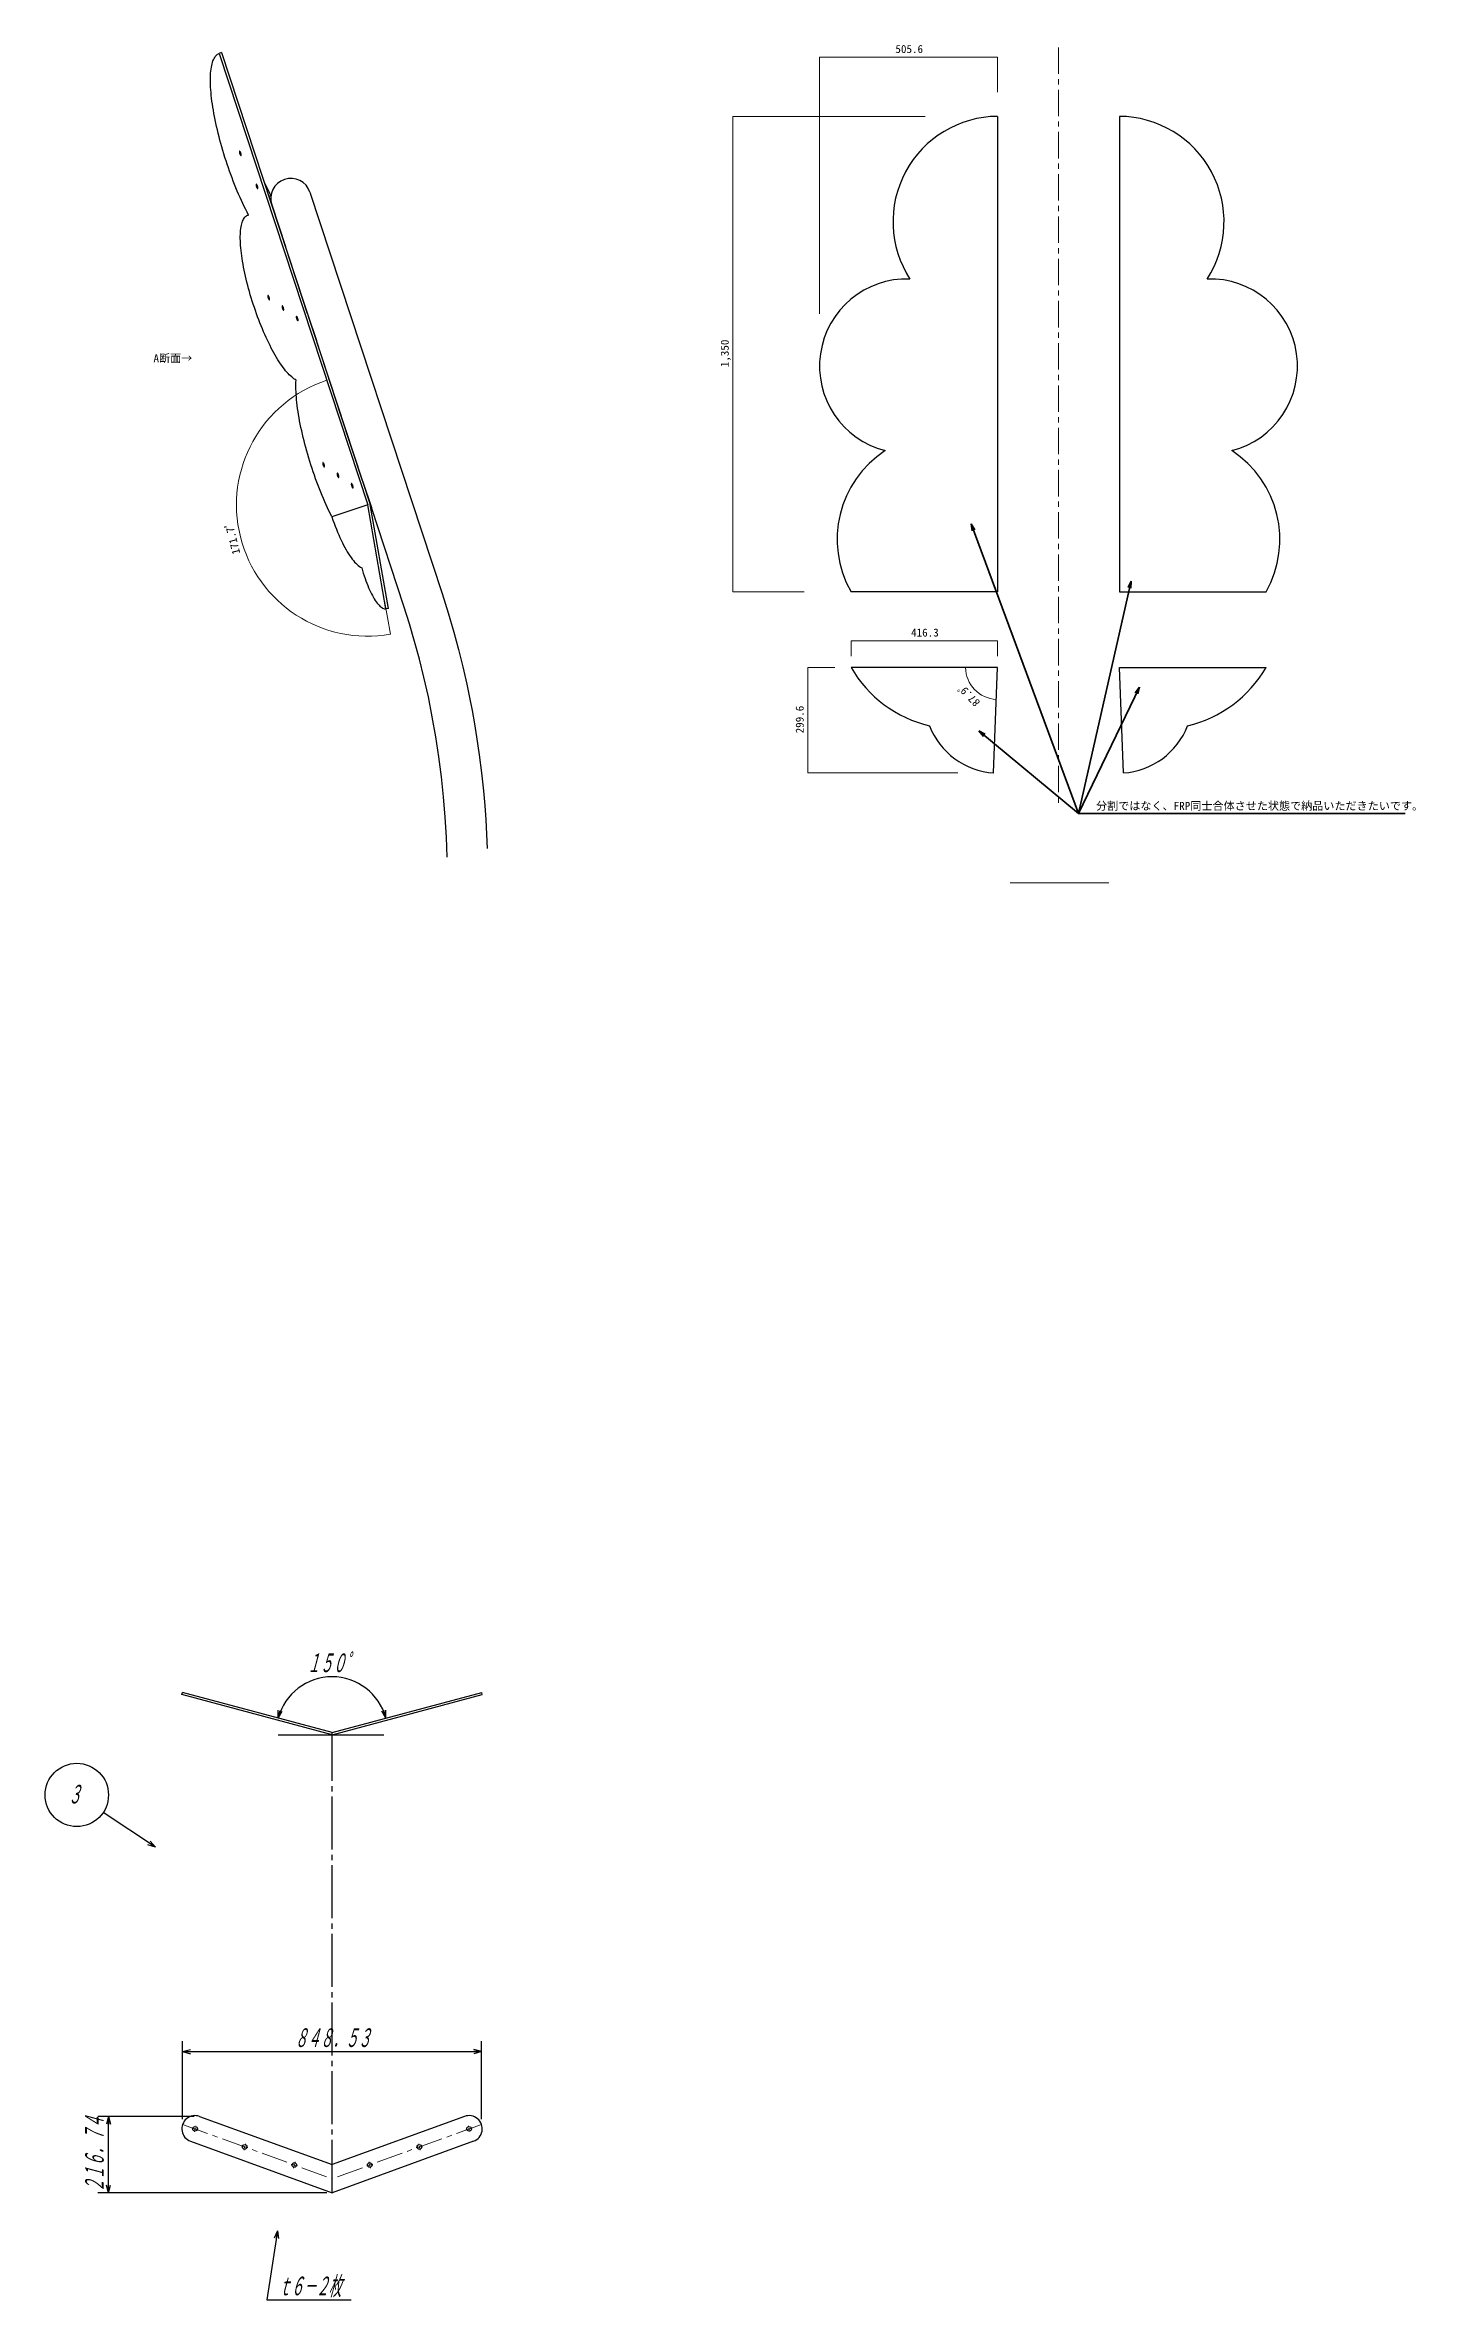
# Model space of a CAD drawing. Header units: millimetres. Extents: x -394 to 524, y 44 to 542.
# Drawn here: x 264.4 to 523.9, y 112.1 to 539 of the extents above; entities that cross this region are included whole.
import ezdxf
from ezdxf.enums import TextEntityAlignment as Align

# ---------------------------------------------------------------- set-up
doc = ezdxf.new("R2010")
doc.units = ezdxf.units.MM
doc.linetypes.add('DASHDOT', pattern=[13, 10, -1, 1, -1])
doc.linetypes.add('一点鎖1', pattern=[8, 5, -1, 1, -1])
doc.layers.add('GR1_01', color=7, linetype='Continuous')
doc.styles.add('FX_VECTOR', font='MONOTXT.SHX', dxfattribs={"bigfont": 'BigFont.shx'})
doc.styles.add('ＭＳ ゴシック', font='')
doc.styles.get('ＭＳ ゴシック').set_extended_font_data('ＭＳ ゴシック')

# ---------------------------------------------------------------- blocks, each defined once
blk = doc.blocks.new('BLKF072')
at = {"layer": 'GR1_01', "color": 151, "linetype": 'Continuous', "lineweight": 18}
for p, q in [((311.26, 137.74), (311, 137.79)), ((311.59, 137.67), (311.43, 137.7)), ((311.52, 137.34), (311.46, 137.08)), ((311.59, 137.67), (311.56, 137.51)), ((311.59, 137.67), (311.63, 137.83)), ((311.59, 137.67), (311.75, 137.63)), ((311.66, 137.99), (311.72, 138.25)), ((311.92, 137.6), (312.18, 137.54))]:
    blk.add_line(p, q, dxfattribs=at)
blk = doc.blocks.new('BLKF073')
at = {"layer": 'GR1_01', "color": 151, "linetype": 'Continuous', "lineweight": 18}
for p, q in [((301.87, 141.16), (301.61, 141.22)), ((302.19, 141.09), (302.03, 141.12)), ((302.19, 141.09), (302.16, 140.93)), ((302.19, 141.09), (302.23, 141.25)), ((302.19, 141.09), (302.36, 141.05)), ((302.26, 141.41), (302.32, 141.67)), ((302.52, 141.02), (302.78, 140.96)), ((302.12, 140.76), (302.07, 140.5))]:
    blk.add_line(p, q, dxfattribs=at)
blk = doc.blocks.new('BLKF074')
at = {"layer": 'GR1_01', "color": 151, "linetype": 'Continuous', "lineweight": 18}
for p, q in [((292.47, 144.58), (292.21, 144.64)), ((292.8, 144.51), (292.63, 144.54)), ((292.73, 144.18), (292.67, 143.92)), ((292.8, 144.51), (292.76, 144.35)), ((292.8, 144.51), (292.83, 144.67)), ((292.8, 144.51), (292.96, 144.47)), ((292.87, 144.83), (292.92, 145.1)), ((293.12, 144.44), (293.38, 144.38))]:
    blk.add_line(p, q, dxfattribs=at)
blk = doc.blocks.new('BLKF075')
at = {"layer": 'GR1_01', "color": 151, "linetype": 'Continuous', "lineweight": 18}
for p, q in [((325.55, 137.6), (325.29, 137.54)), ((325.87, 137.67), (325.71, 137.63)), ((325.8, 137.99), (325.75, 138.25)), ((325.87, 137.67), (325.84, 137.83)), ((325.87, 137.67), (326.04, 137.7)), ((325.87, 137.67), (325.91, 137.51)), ((325.94, 137.34), (326, 137.08)), ((326.2, 137.74), (326.46, 137.79))]:
    blk.add_line(p, q, dxfattribs=at)
blk = doc.blocks.new('BLKF076')
at = {"layer": 'GR1_01', "color": 151, "linetype": 'Continuous', "lineweight": 18}
for p, q in [((334.94, 141.02), (334.68, 140.96)), ((335.27, 141.09), (335.11, 141.05)), ((335.2, 141.41), (335.14, 141.67)), ((335.27, 141.09), (335.24, 141.25)), ((335.27, 141.09), (335.43, 141.12)), ((335.27, 141.09), (335.31, 140.93)), ((335.6, 141.16), (335.86, 141.22)), ((335.34, 140.76), (335.4, 140.5))]:
    blk.add_line(p, q, dxfattribs=at)
blk = doc.blocks.new('BLKF077')
at = {"layer": 'GR1_01', "color": 151, "linetype": 'Continuous', "lineweight": 18}
for p, q in [((344.34, 144.44), (344.08, 144.38)), ((344.67, 144.51), (344.5, 144.47)), ((344.6, 144.83), (344.54, 145.1)), ((344.67, 144.51), (344.63, 144.67)), ((344.67, 144.51), (344.83, 144.54)), ((344.67, 144.51), (344.7, 144.35)), ((344.74, 144.18), (344.79, 143.92)), ((344.99, 144.58), (345.25, 144.64))]:
    blk.add_line(p, q, dxfattribs=at)
blk = doc.blocks.new('FXTIP_ARROW_E')
at = {"color": 0, "linetype": 'Continuous', "lineweight": -2}
for q in [(-1, 0), (-0.97, 0.26), (-0.97, -0.26)]:
    blk.add_line((0, 0), q, dxfattribs=at)
blk = doc.blocks.new('FXTIP_ARROW_S')
at = {"color": 0, "linetype": 'Continuous', "lineweight": -2}
for q in [(-1, 0), (-0.97, 0.26), (-0.97, -0.26)]:
    blk.add_line((0, 0), q, dxfattribs=at)

msp = doc.modelspace()

# ---------------------------------------------------------------- linework, layer by layer
at = {"layer": 'GR1_01', "color": 4, "linetype": '一点鎖1', "lineweight": 13}
for p, q in [((456.26, 538.6), (456.26, 394.75)), ((290.45, 145.36), (318.73, 135.07)), ((347.02, 145.36), (318.73, 135.07))]:
    msp.add_line(p, q, dxfattribs=at)
at = {"layer": 'GR1_01', "color": 3, "linetype": 'Continuous', "lineweight": 25}
for p, q in [((295.73, 533.34), (295.75, 533.74)), ((295.75, 533.74), (295.79, 534.12)), ((295.79, 534.12), (295.83, 534.49)), ((295.83, 534.49), (295.89, 534.84)), ((295.89, 534.84), (295.95, 535.16)), ((295.95, 535.16), (296.02, 535.47)), ((296.02, 535.47), (296.1, 535.76)), ((296.1, 535.76), (296.19, 536.03)), ((296.19, 536.03), (296.29, 536.27)), ((296.29, 536.27), (296.39, 536.5)), ((296.39, 536.5), (296.51, 536.7)), ((296.51, 536.7), (296.63, 536.88)), ((296.63, 536.88), (296.77, 537.04)), ((296.77, 537.04), (296.91, 537.18)), ((296.91, 537.18), (297.05, 537.3)), ((297.05, 537.3), (297.21, 537.39)), ((297.21, 537.39), (297.38, 537.46)), ((297.83, 537.61), (297.38, 537.46)), ((297.38, 537.46), (325.5, 451.97)), ((297.83, 537.61), (325.97, 452.09)), ((295.71, 532.91), (295.73, 533.34)), ((295.71, 532.48), (295.71, 532.91)), ((295.71, 532.02), (295.71, 532.48)), ((295.73, 531.55), (295.71, 532.02)), ((295.75, 531.07), (295.73, 531.55)), ((295.78, 530.57), (295.75, 531.07)), ((295.82, 530.05), (295.78, 530.57)), ((295.87, 529.52), (295.82, 530.05)), ((295.93, 528.98), (295.87, 529.52)), ((296, 528.43), (295.93, 528.98)), ((296.08, 527.86), (296, 528.43)), ((296.16, 527.28), (296.08, 527.86)), ((296.26, 526.7), (296.16, 527.28)), ((296.37, 526.1), (296.26, 526.7)), ((296.48, 525.49), (296.37, 526.1)), ((296.6, 524.88), (296.48, 525.49)), ((444.73, 525.55), (444.73, 435.55)), ((467.79, 525.55), (467.79, 435.55)), ((296.73, 524.25), (296.6, 524.88)), ((296.87, 523.63), (296.73, 524.25)), ((297.02, 522.99), (296.87, 523.63)), ((297.17, 522.35), (297.02, 522.99)), ((297.33, 521.7), (297.17, 522.35)), ((297.5, 521.06), (297.33, 521.7)), ((297.68, 520.4), (297.5, 521.06)), ((297.86, 519.75), (297.68, 520.4)), ((298.05, 519.09), (297.86, 519.75)), ((298.25, 518.44), (298.05, 519.09)), ((298.46, 517.78), (298.25, 518.44)), ((298.67, 517.13), (298.46, 517.78)), ((298.88, 516.47), (298.67, 517.13)), ((301.2, 518.89), (301.19, 518.83)), ((301.19, 518.83), (301.2, 518.76)), ((301.21, 518.93), (301.2, 518.89)), ((301.2, 518.76), (301.21, 518.67)), ((301.23, 518.94), (301.21, 518.93)), ((301.21, 518.67), (301.24, 518.58)), ((301.26, 518.94), (301.23, 518.94)), ((301.24, 518.58), (301.27, 518.48)), ((301.3, 518.91), (301.26, 518.94)), ((301.27, 518.48), (301.3, 518.39)), ((301.34, 518.86), (301.3, 518.91)), ((301.3, 518.39), (301.34, 518.3)), ((301.38, 518.8), (301.34, 518.86)), ((301.34, 518.3), (301.38, 518.23)), ((301.42, 518.72), (301.38, 518.8)), ((301.38, 518.23), (301.42, 518.17)), ((301.45, 518.63), (301.42, 518.72)), ((301.42, 518.17), (301.45, 518.14)), ((301.48, 518.53), (301.45, 518.63)), ((301.45, 518.14), (301.49, 518.12)), ((301.51, 518.44), (301.48, 518.53)), ((301.49, 518.12), (301.51, 518.12)), ((301.53, 518.35), (301.51, 518.44)), ((301.51, 518.12), (301.53, 518.15)), ((301.54, 518.27), (301.53, 518.35)), ((301.53, 518.15), (301.54, 518.2)), ((301.54, 518.2), (301.54, 518.27)), ((299.1, 515.82), (298.88, 516.47)), ((299.33, 515.17), (299.1, 515.82)), ((299.56, 514.53), (299.33, 515.17)), ((299.8, 513.89), (299.56, 514.53)), ((300.04, 513.26), (299.8, 513.89)), ((300.29, 512.63), (300.04, 513.26)), ((300.54, 512.01), (300.29, 512.63)), ((304.35, 512.63), (304.34, 512.57)), ((304.34, 512.57), (304.35, 512.5)), ((304.36, 512.67), (304.35, 512.63)), ((304.35, 512.5), (304.36, 512.41)), ((304.38, 512.69), (304.36, 512.67)), ((304.36, 512.41), (304.38, 512.32)), ((304.41, 512.68), (304.38, 512.69)), ((304.38, 512.32), (304.41, 512.23)), ((304.45, 512.65), (304.41, 512.68)), ((304.49, 512.6), (304.45, 512.65)), ((304.53, 512.54), (304.49, 512.6)), ((304.56, 512.46), (304.53, 512.54)), ((304.6, 512.37), (304.56, 512.46)), ((304.63, 512.27), (304.6, 512.37)), ((305.98, 512.84), (307.16, 510.51)), ((300.79, 511.4), (300.54, 512.01)), ((301.05, 510.79), (300.79, 511.4)), ((301.31, 510.2), (301.05, 510.79)), ((301.57, 509.61), (301.31, 510.2)), ((301.84, 509.04), (301.57, 509.61)), ((302.11, 508.48), (301.84, 509.04)), ((302.38, 507.93), (302.11, 508.48)), ((304.41, 512.23), (304.45, 512.13)), ((304.45, 512.13), (304.49, 512.05)), ((304.49, 512.05), (304.53, 511.97)), ((304.53, 511.97), (304.57, 511.92)), ((304.57, 511.92), (304.6, 511.88)), ((304.6, 511.88), (304.63, 511.86)), ((304.66, 512.18), (304.63, 512.27)), ((304.63, 511.86), (304.66, 511.87)), ((304.68, 512.09), (304.66, 512.18)), ((304.66, 511.87), (304.68, 511.89)), ((304.69, 512.01), (304.68, 512.09)), ((304.68, 511.89), (304.69, 511.94)), ((304.69, 511.94), (304.69, 512.01)), ((307.16, 510.5), (306.79, 510.39)), ((306.79, 510.39), (307.31, 508.8)), ((307.31, 508.8), (309.92, 500.89)), ((307.31, 508.8), (309.92, 500.89)), ((314.55, 511.18), (339.56, 435.19)), ((314.55, 511.18), (339.56, 435.19)), ((301.39, 503.61), (301.42, 503.96)), ((301.42, 503.96), (301.46, 504.3)), ((301.46, 504.3), (301.51, 504.62)), ((301.51, 504.62), (301.56, 504.92)), ((301.56, 504.92), (301.63, 505.2)), ((301.63, 505.2), (301.7, 505.46)), ((301.7, 505.46), (301.79, 505.7)), ((301.79, 505.7), (301.88, 505.91)), ((301.88, 505.91), (301.98, 506.11)), ((301.98, 506.11), (302.09, 506.28)), ((302.09, 506.28), (302.21, 506.44)), ((302.21, 506.44), (302.33, 506.57)), ((302.33, 506.57), (302.47, 506.67)), ((302.65, 507.39), (302.38, 507.93)), ((302.47, 506.67), (302.61, 506.76)), ((302.61, 506.76), (302.76, 506.82)), ((302.92, 506.86), (302.65, 507.39)), ((302.76, 506.82), (302.92, 506.86)), ((302.91, 506.87), (302.77, 506.82)), ((301.36, 502.84), (301.37, 503.23)), ((301.36, 502.43), (301.36, 502.84)), ((301.37, 502.01), (301.36, 502.43)), ((301.37, 503.23), (301.39, 503.61)), ((301.39, 501.57), (301.37, 502.01)), ((301.42, 501.11), (301.39, 501.57)), ((301.46, 500.64), (301.42, 501.11)), ((301.51, 500.16), (301.46, 500.64)), ((301.56, 499.66), (301.51, 500.16)), ((301.63, 499.15), (301.56, 499.66)), ((314.1, 488.19), (309.92, 500.89)), ((314.1, 488.19), (309.92, 500.89)), ((301.7, 498.63), (301.63, 499.15)), ((301.79, 498.1), (301.7, 498.63)), ((301.88, 497.55), (301.79, 498.1)), ((301.98, 497), (301.88, 497.55)), ((302.09, 496.44), (301.98, 497)), ((302.21, 495.88), (302.09, 496.44)), ((302.34, 495.3), (302.21, 495.88)), ((302.47, 494.72), (302.34, 495.3)), ((302.62, 494.14), (302.47, 494.72)), ((302.77, 493.55), (302.62, 494.14)), ((302.92, 492.95), (302.77, 493.55)), ((303.09, 492.36), (302.92, 492.95)), ((303.26, 491.76), (303.09, 492.36)), ((303.44, 491.16), (303.26, 491.76)), ((303.63, 490.56), (303.44, 491.16)), ((306.56, 491.6), (306.55, 491.55)), ((306.55, 491.55), (306.56, 491.47)), ((306.57, 491.64), (306.56, 491.6)), ((306.56, 491.47), (306.57, 491.39)), ((306.59, 491.66), (306.57, 491.64)), ((306.57, 491.39), (306.59, 491.29)), ((306.62, 491.65), (306.59, 491.66)), ((306.59, 491.29), (306.62, 491.2)), ((306.66, 491.62), (306.62, 491.65)), ((306.62, 491.2), (306.66, 491.1)), ((306.69, 491.58), (306.66, 491.62)), ((306.66, 491.1), (306.7, 491.02)), ((306.73, 491.51), (306.69, 491.58)), ((306.7, 491.02), (306.74, 490.95)), ((306.77, 491.43), (306.73, 491.51)), ((306.81, 491.34), (306.77, 491.43)), ((306.84, 491.25), (306.81, 491.34)), ((306.87, 491.15), (306.84, 491.25)), ((306.89, 491.06), (306.87, 491.15)), ((306.9, 490.98), (306.89, 491.06)), ((306.9, 490.91), (306.9, 490.98)), ((303.82, 489.97), (303.63, 490.56)), ((304.02, 489.37), (303.82, 489.97)), ((304.22, 488.78), (304.02, 489.37)), ((304.43, 488.19), (304.22, 488.78)), ((304.64, 487.6), (304.43, 488.19)), ((304.86, 487.02), (304.64, 487.6)), ((305.08, 486.45), (304.86, 487.02)), ((306.74, 490.95), (306.78, 490.89)), ((306.78, 490.89), (306.81, 490.85)), ((306.81, 490.85), (306.84, 490.83)), ((306.84, 490.83), (306.87, 490.84)), ((306.87, 490.84), (306.89, 490.87)), ((306.89, 490.87), (306.9, 490.91)), ((309.27, 489.65), (309.26, 489.61)), ((309.26, 489.61), (309.26, 489.56)), ((309.26, 489.56), (309.26, 489.48)), ((309.26, 489.48), (309.28, 489.4)), ((309.3, 489.67), (309.27, 489.65)), ((309.28, 489.4), (309.3, 489.3)), ((309.33, 489.66), (309.3, 489.67)), ((309.3, 489.3), (309.33, 489.21)), ((309.36, 489.63), (309.33, 489.66)), ((309.33, 489.21), (309.36, 489.11)), ((309.4, 489.59), (309.36, 489.63)), ((309.36, 489.11), (309.4, 489.03)), ((309.44, 489.52), (309.4, 489.59)), ((309.4, 489.03), (309.44, 488.95)), ((309.48, 489.44), (309.44, 489.52)), ((309.44, 488.95), (309.48, 488.9)), ((309.51, 489.35), (309.48, 489.44)), ((309.48, 488.9), (309.52, 488.86)), ((309.55, 489.25), (309.51, 489.35)), ((309.52, 488.86), (309.55, 488.84)), ((309.57, 489.16), (309.55, 489.25)), ((309.55, 488.84), (309.57, 488.85)), ((309.59, 489.07), (309.57, 489.16)), ((309.57, 488.85), (309.59, 488.88)), ((309.6, 488.99), (309.59, 489.07)), ((309.59, 488.88), (309.6, 488.92)), ((309.6, 488.92), (309.6, 488.99)), ((311.98, 487.66), (311.96, 487.62)), ((311.96, 487.62), (311.96, 487.56)), ((311.96, 487.56), (311.96, 487.49)), ((311.96, 487.49), (311.98, 487.4)), ((312, 487.68), (311.98, 487.66)), ((311.98, 487.4), (312, 487.31)), ((312.03, 487.67), (312, 487.68)), ((312, 487.31), (312.03, 487.22)), ((312.06, 487.64), (312.03, 487.67)), ((312.03, 487.22), (312.06, 487.12)), ((312.1, 487.59), (312.06, 487.64)), ((312.06, 487.12), (312.1, 487.04)), ((312.14, 487.53), (312.1, 487.59)), ((312.1, 487.04), (312.14, 486.96)), ((312.18, 487.45), (312.14, 487.53)), ((312.14, 486.96), (312.18, 486.91)), ((312.22, 487.36), (312.18, 487.45)), ((312.18, 486.91), (312.22, 486.87)), ((312.25, 487.26), (312.22, 487.36)), ((312.22, 486.87), (312.25, 486.85)), ((312.28, 487.17), (312.25, 487.26)), ((312.25, 486.85), (312.28, 486.86)), ((312.29, 487.08), (312.28, 487.17)), ((312.28, 486.86), (312.29, 486.88)), ((312.3, 487), (312.29, 487.08)), ((312.29, 486.88), (312.3, 486.93)), ((312.3, 486.93), (312.3, 487)), ((314.1, 488.19), (315.76, 483.13)), ((314.1, 488.19), (315.76, 483.13)), ((305.31, 485.88), (305.08, 486.45)), ((305.54, 485.32), (305.31, 485.88)), ((305.78, 484.77), (305.54, 485.32)), ((306.01, 484.23), (305.78, 484.77)), ((306.25, 483.69), (306.01, 484.23)), ((306.5, 483.17), (306.25, 483.69)), ((306.74, 482.66), (306.5, 483.17)), ((306.99, 482.16), (306.74, 482.66)), ((320.41, 469), (315.76, 483.13)), ((320.41, 469), (315.76, 483.13)), ((307.23, 481.68), (306.99, 482.16)), ((307.48, 481.21), (307.23, 481.68)), ((307.73, 480.75), (307.48, 481.21)), ((307.98, 480.31), (307.73, 480.75)), ((308.23, 479.89), (307.98, 480.31)), ((308.48, 479.48), (308.23, 479.89)), ((308.73, 479.08), (308.48, 479.48)), ((308.98, 478.71), (308.73, 479.08)), ((309.22, 478.35), (308.98, 478.71)), ((309.46, 478.01), (309.22, 478.35)), ((309.71, 477.69), (309.46, 478.01)), ((309.94, 477.39), (309.71, 477.69)), ((310.18, 477.11), (309.94, 477.39)), ((310.41, 476.85), (310.18, 477.11)), ((310.64, 476.61), (310.41, 476.85)), ((310.87, 476.4), (310.64, 476.61)), ((311.09, 476.2), (310.87, 476.4)), ((311.31, 476.02), (311.09, 476.2)), ((311.52, 475.87), (311.31, 476.02)), ((311.72, 475.74), (311.52, 475.87)), ((311.92, 475.63), (311.72, 475.74)), ((311.89, 474.79), (311.9, 475.22)), ((311.89, 474.34), (311.89, 474.79)), ((311.9, 473.88), (311.89, 474.34)), ((311.9, 475.22), (311.92, 475.63)), ((311.92, 473.4), (311.9, 473.88)), ((311.95, 472.91), (311.92, 473.4)), ((311.98, 472.4), (311.95, 472.91)), ((312.03, 471.88), (311.98, 472.4)), ((312.08, 471.34), (312.03, 471.88)), ((312.15, 470.79), (312.08, 471.34)), ((312.22, 470.23), (312.15, 470.79)), ((312.3, 469.66), (312.22, 470.23)), ((312.39, 469.08), (312.3, 469.66)), ((312.49, 468.49), (312.39, 469.08)), ((312.6, 467.88), (312.49, 468.49)), ((312.72, 467.27), (312.6, 467.88)), ((312.85, 466.66), (312.72, 467.27)), ((312.98, 466.03), (312.85, 466.66)), ((313.12, 465.4), (312.98, 466.03)), ((313.27, 464.76), (313.12, 465.4)), ((324.51, 456.52), (320.41, 469)), ((324.51, 456.52), (320.41, 469)), ((313.43, 464.12), (313.27, 464.76)), ((313.6, 463.47), (313.43, 464.12)), ((313.77, 462.82), (313.6, 463.47)), ((313.95, 462.17), (313.77, 462.82)), ((314.14, 461.51), (313.95, 462.17)), ((314.33, 460.86), (314.14, 461.51)), ((314.53, 460.2), (314.33, 460.86)), ((314.74, 459.54), (314.53, 460.2)), ((314.95, 458.89), (314.74, 459.54)), ((315.17, 458.24), (314.95, 458.89)), ((315.39, 457.59), (315.17, 458.24)), ((315.62, 456.94), (315.39, 457.59)), ((315.86, 456.3), (315.62, 456.94)), ((316.98, 459.94), (316.97, 459.88)), ((316.97, 459.88), (316.98, 459.81)), ((316.99, 459.98), (316.98, 459.94)), ((316.98, 459.81), (316.99, 459.72)), ((317.01, 459.99), (316.99, 459.98)), ((316.99, 459.72), (317.01, 459.63)), ((317.04, 459.99), (317.01, 459.99)), ((317.01, 459.63), (317.04, 459.53)), ((317.07, 459.96), (317.04, 459.99)), ((317.04, 459.53), (317.08, 459.44)), ((317.11, 459.91), (317.07, 459.96)), ((317.08, 459.44), (317.11, 459.36)), ((317.15, 459.85), (317.11, 459.91)), ((317.11, 459.36), (317.15, 459.28)), ((317.19, 459.77), (317.15, 459.85)), ((317.15, 459.28), (317.19, 459.22)), ((317.23, 459.68), (317.19, 459.77)), ((317.19, 459.22), (317.23, 459.19)), ((317.26, 459.58), (317.23, 459.68)), ((317.23, 459.19), (317.26, 459.17)), ((317.29, 459.49), (317.26, 459.58)), ((317.26, 459.17), (317.29, 459.18)), ((317.31, 459.4), (317.29, 459.49)), ((317.29, 459.18), (317.31, 459.2)), ((317.31, 459.32), (317.31, 459.4)), ((317.32, 459.25), (317.31, 459.32)), ((317.31, 459.2), (317.32, 459.25)), ((319.68, 457.95), (319.67, 457.89)), ((319.67, 457.89), (319.68, 457.82)), ((319.69, 457.99), (319.68, 457.95)), ((319.68, 457.82), (319.69, 457.73)), ((319.71, 458), (319.69, 457.99)), ((319.69, 457.73), (319.72, 457.64)), ((319.74, 458), (319.71, 458)), ((319.72, 457.64), (319.74, 457.54)), ((319.78, 457.97), (319.74, 458)), ((319.74, 457.54), (319.78, 457.45)), ((319.82, 457.92), (319.78, 457.97)), ((319.78, 457.45), (319.82, 457.36)), ((319.86, 457.86), (319.82, 457.92)), ((319.82, 457.36), (319.86, 457.29)), ((319.9, 457.78), (319.86, 457.86)), ((319.86, 457.29), (319.9, 457.23)), ((319.93, 457.69), (319.9, 457.78)), ((319.9, 457.23), (319.93, 457.2)), ((319.96, 457.59), (319.93, 457.69)), ((319.93, 457.2), (319.97, 457.18)), ((319.99, 457.5), (319.96, 457.59)), ((319.97, 457.18), (319.99, 457.18)), ((320.01, 457.41), (319.99, 457.5)), ((319.99, 457.18), (320.01, 457.21)), ((320.02, 457.33), (320.01, 457.41)), ((320.01, 457.21), (320.02, 457.26)), ((320.02, 457.26), (320.02, 457.33)), ((316.09, 455.66), (315.86, 456.3)), ((316.34, 455.03), (316.09, 455.66)), ((316.59, 454.4), (316.34, 455.03)), ((316.84, 453.79), (316.59, 454.4)), ((317.09, 453.18), (316.84, 453.79)), ((317.35, 452.58), (317.09, 453.18)), ((317.61, 451.98), (317.35, 452.58)), ((322.4, 456), (322.38, 455.96)), ((322.38, 455.96), (322.38, 455.9)), ((322.38, 455.9), (322.38, 455.83)), ((322.38, 455.83), (322.4, 455.74)), ((322.42, 456.01), (322.4, 456)), ((322.4, 455.74), (322.42, 455.65)), ((322.45, 456.01), (322.42, 456.01)), ((322.42, 455.65), (322.45, 455.55)), ((322.48, 455.98), (322.45, 456.01)), ((322.45, 455.55), (322.48, 455.46)), ((322.52, 455.93), (322.48, 455.98)), ((322.48, 455.46), (322.52, 455.37)), ((322.56, 455.87), (322.52, 455.93)), ((322.52, 455.37), (322.56, 455.3)), ((322.6, 455.79), (322.56, 455.87)), ((322.56, 455.3), (322.6, 455.24)), ((322.64, 455.7), (322.6, 455.79)), ((322.6, 455.24), (322.64, 455.2)), ((322.67, 455.6), (322.64, 455.7)), ((322.64, 455.2), (322.67, 455.19)), ((322.69, 455.5), (322.67, 455.6)), ((322.67, 455.19), (322.69, 455.19)), ((322.71, 455.41), (322.69, 455.5)), ((322.69, 455.19), (322.71, 455.22)), ((322.72, 455.33), (322.71, 455.41)), ((322.71, 455.22), (322.72, 455.27)), ((322.72, 455.27), (322.72, 455.33)), ((324.51, 456.52), (326.18, 451.47)), ((324.51, 456.52), (326.18, 451.47)), ((317.88, 451.4), (317.61, 451.98)), ((318.14, 450.83), (317.88, 451.4)), ((318.41, 450.27), (318.14, 450.83)), ((318.68, 449.73), (318.41, 450.27)), ((325.5, 451.97), (318.68, 449.73)), ((318.68, 449.73), (318.9, 449.11)), ((318.9, 449.11), (319.11, 448.52)), ((319.11, 448.52), (319.33, 447.94)), ((328.94, 432.28), (325.5, 451.97)), ((329.42, 432.36), (325.97, 452.09)), ((326.18, 451.47), (326.07, 451.55)), ((332.32, 432.81), (326.18, 451.47)), ((332.32, 432.81), (326.18, 451.47)), ((319.33, 447.94), (319.56, 447.37)), ((319.56, 447.37), (319.78, 446.82)), ((319.78, 446.82), (320.01, 446.29)), ((320.01, 446.29), (320.23, 445.78)), ((320.23, 445.78), (320.46, 445.28)), ((320.46, 445.28), (320.69, 444.8)), ((320.69, 444.8), (320.93, 444.35)), ((320.93, 444.35), (321.16, 443.91)), ((321.16, 443.91), (321.39, 443.49)), ((321.39, 443.49), (321.62, 443.09)), ((321.62, 443.09), (321.86, 442.72)), ((321.86, 442.72), (322.09, 442.36)), ((322.09, 442.36), (322.32, 442.03)), ((322.32, 442.03), (322.55, 441.72)), ((322.55, 441.72), (322.78, 441.43)), ((322.78, 441.43), (323.01, 441.16)), ((323.01, 441.16), (323.24, 440.92)), ((323.24, 440.92), (323.46, 440.7)), ((323.46, 440.7), (323.68, 440.51)), ((323.68, 440.51), (323.9, 440.34)), ((323.9, 440.34), (324.12, 440.19)), ((324.12, 440.19), (324.34, 440.07)), ((324.34, 440.07), (324.49, 439.55)), ((324.49, 439.55), (324.65, 439.04)), ((324.65, 439.04), (324.81, 438.55)), ((324.81, 438.55), (324.97, 438.07)), ((324.97, 438.07), (325.14, 437.6)), ((325.14, 437.6), (325.31, 437.15)), ((325.31, 437.15), (325.48, 436.71)), ((325.48, 436.71), (325.66, 436.29)), ((325.66, 436.29), (325.84, 435.89)), ((325.84, 435.89), (326.01, 435.51)), ((326.01, 435.51), (326.19, 435.14)), ((444.73, 435.55), (416.98, 435.55)), ((467.79, 435.55), (495.54, 435.55)), ((326.19, 435.14), (326.37, 434.8)), ((326.37, 434.8), (326.55, 434.47)), ((326.55, 434.47), (326.73, 434.17)), ((326.73, 434.17), (326.91, 433.88)), ((326.91, 433.88), (327.09, 433.62)), ((327.09, 433.62), (327.27, 433.38)), ((327.27, 433.38), (327.45, 433.17)), ((327.45, 433.17), (327.62, 432.97)), ((327.62, 432.97), (327.8, 432.8)), ((327.8, 432.8), (327.97, 432.66)), ((327.97, 432.66), (328.14, 432.53)), ((328.14, 432.53), (328.31, 432.43)), ((328.31, 432.43), (328.47, 432.36)), ((328.47, 432.36), (328.63, 432.31)), ((328.63, 432.31), (328.79, 432.28)), ((328.79, 432.28), (328.94, 432.28)), ((329.42, 432.36), (328.94, 432.28)), ((333.37, 429.48), (332.32, 432.81)), ((333.37, 429.48), (332.32, 432.81)), ((339.56, 435.19), (340.71, 431.56)), ((339.56, 435.19), (340.71, 431.56)), ((340.71, 431.56), (341.78, 427.9)), ((340.71, 431.56), (341.78, 427.9)), ((334.36, 426.13), (333.37, 429.48)), ((334.36, 426.13), (333.37, 429.48)), ((341.78, 427.9), (342.66, 424.63)), ((341.78, 427.9), (342.66, 424.63)), ((335.27, 422.77), (334.36, 426.13)), ((335.27, 422.77), (334.36, 426.13)), ((336.11, 419.39), (335.27, 422.77)), ((336.11, 419.39), (335.27, 422.77)), ((342.66, 424.63), (343.48, 421.34)), ((342.66, 424.63), (343.48, 421.34)), ((336.96, 415.63), (336.11, 419.39)), ((336.96, 415.63), (336.11, 419.39)), ((343.48, 421.34), (344.23, 418.04)), ((343.48, 421.34), (344.23, 418.04)), ((444.73, 421.22), (416.98, 421.22)), ((443.98, 401.25), (444.73, 421.22)), ((467.79, 421.22), (495.54, 421.22)), ((468.54, 401.25), (467.79, 421.22)), ((337.71, 411.85), (336.96, 415.63)), ((337.71, 411.85), (336.96, 415.63)), ((344.23, 418.04), (344.76, 415.54)), ((344.23, 418.04), (344.76, 415.54)), ((344.76, 415.54), (345.24, 413.04)), ((344.76, 415.54), (345.24, 413.04)), ((338.38, 408.06), (337.71, 411.85)), ((338.38, 408.06), (337.71, 411.85)), ((345.24, 413.04), (345.69, 410.55)), ((345.24, 413.04), (345.69, 410.55)), ((345.69, 410.55), (346.1, 408.05)), ((345.69, 410.55), (346.1, 408.05)), ((338.96, 404.26), (338.38, 408.06)), ((338.96, 404.26), (338.38, 408.06)), ((346.1, 408.05), (346.6, 404.65)), ((346.1, 408.05), (346.6, 404.65)), ((339.44, 400.47), (338.96, 404.26)), ((339.44, 400.47), (338.96, 404.26)), ((346.6, 404.65), (347.03, 401.24)), ((346.6, 404.65), (347.03, 401.24)), ((339.84, 396.68), (339.44, 400.47)), ((339.84, 396.68), (339.44, 400.47)), ((347.03, 401.24), (347.39, 397.82)), ((347.03, 401.24), (347.39, 397.82)), ((347.39, 397.82), (347.63, 395.1)), ((347.39, 397.82), (347.63, 395.1)), ((340.15, 392.88), (339.84, 396.68)), ((340.15, 392.88), (339.84, 396.68)), ((340.37, 389.07), (340.15, 392.88)), ((340.37, 389.07), (340.15, 392.88)), ((347.63, 395.1), (347.82, 392.38)), ((347.63, 395.1), (347.82, 392.38)), ((340.51, 385.26), (340.37, 389.07)), ((340.51, 385.26), (340.37, 389.07)), ((347.82, 392.38), (347.97, 389.65)), ((347.82, 392.38), (347.97, 389.65)), ((347.97, 389.65), (348.08, 386.92)), ((347.97, 389.65), (348.08, 386.92)), ((293.65, 146.86), (318.73, 137.73)), ((343.81, 146.86), (318.73, 137.73)), ((291.94, 142.16), (318.73, 132.41)), ((345.52, 142.16), (318.73, 132.41))]:
    msp.add_line(p, q, dxfattribs=at)
at = {"layer": 'GR1_01', "color": 151, "linetype": 'Continuous', "lineweight": 18}
for p, q in [((411.02, 536.76), (444.73, 536.76)), ((411.02, 536.76), (411.02, 488.17)), ((444.73, 536.76), (444.73, 530.13)), ((394.62, 525.55), (394.62, 435.55)), ((394.62, 525.55), (431.02, 525.55)), ((319.75, 469.46), (317.74, 475.58)), ((394.62, 435.55), (408.13, 435.55)), ((328.67, 433.84), (329.78, 427.48)), ((416.98, 426.27), (444.73, 426.27)), ((416.98, 426.27), (416.98, 423.32)), ((444.73, 426.27), (444.73, 423.32)), ((408.8, 421.22), (408.8, 401.25)), ((408.8, 421.22), (413.89, 421.22)), ((408.8, 401.25), (437.18, 401.25))]:
    msp.add_line(p, q, dxfattribs=at)
at = {"layer": 'GR1_01', "color": 2, "linetype": 'Continuous', "lineweight": 35}
for p, q in [((460.05, 393.53), (439.73, 448.4)), ((439.73, 448.4), (440.44, 447.27)), ((439.73, 448.4), (439.92, 447.08)), ((460.05, 393.53), (469.98, 437.55)), ((469.98, 437.55), (469.42, 436.34)), ((469.98, 437.55), (469.96, 436.22)), ((460.05, 393.53), (471.58, 417.48)), ((471.58, 417.48), (470.77, 416.42)), ((471.58, 417.48), (471.27, 416.18)), ((460.05, 393.53), (441.2, 409.18)), ((441.2, 409.18), (442.38, 408.56)), ((441.2, 409.18), (442.03, 408.13)), ((460.05, 393.53), (521.91, 393.53))]:
    msp.add_line(p, q, dxfattribs=at)
at = {"layer": 'GR1_01', "color": 4, "linetype": 'Continuous', "lineweight": 13}
msp.add_line((447.1, 380.43), (465.78, 380.43), dxfattribs=at)
at = {"layer": 'GR1_01', "color": 7, "linetype": 'Continuous', "lineweight": 25}
for p, q in [((290.3, 226.76), (290.4, 227.15)), ((318.73, 219.14), (290.3, 226.76)), ((318.73, 219.56), (290.4, 227.15)), ((318.73, 219.56), (347.06, 227.15)), ((318.73, 219.14), (347.17, 226.76)), ((347.17, 226.76), (347.06, 227.15)), ((308.51, 219.14), (328.51, 219.14)), ((285.28, 197.82), (275.4, 204.4)), ((290.45, 146.36), (290.45, 161.13)), ((290.45, 159.13), (347.02, 159.13)), ((347.02, 146.36), (347.02, 161.13)), ((292.65, 146.86), (274.4, 146.86)), ((276.4, 132.41), (276.4, 146.86)), ((317.73, 132.41), (274.4, 132.41)), ((308.4, 125.22), (306.38, 112.12)), ((306.38, 112.12), (322.38, 112.12))]:
    msp.add_line(p, q, dxfattribs=at)
at = {"layer": 'GR1_01', "color": 7, "linetype": 'DASHDOT', "lineweight": 25}
msp.add_line((318.73, 132.41), (318.73, 219.56), dxfattribs=at)
at = {"layer": 'GR1_01', "color": 7, "linetype": 'Continuous', "lineweight": 25}
msp.add_circle((270.41, 207.73), 6, dxfattribs=at)
at = {"layer": 'GR1_01', "color": 3, "linetype": 'Continuous', "lineweight": 25}
for centre in [(292.8, 144.51), (302.19, 141.09), (335.27, 141.09), (344.67, 144.51), (311.59, 137.67), (325.87, 137.67)]:
    msp.add_circle(centre, 0.433, dxfattribs=at)
for centre, radius, start, end in [((444.86, 505.61), 19.94, 90.3597, 212.9906), ((467.66, 505.61), 19.94, 327.0094, 89.6403), ((310.93, 509.99), 3.81, 18.2128, 198.2128), ((427.52, 478.26), 16.5, 87.8968, 255.7388), ((484.99, 478.26), 16.5, 284.2612, 92.1032), ((434.39, 445.47), 20.04, 123.0574, 209.6683), ((478.13, 445.47), 20.04, 330.3317, 56.9426), ((437.15, 432.82), 23.27, 209.9112, 256.8091), ((475.37, 432.82), 23.27, 283.1909, 330.0888), ((444.86, 415.17), 13.95, 200.9995, 266.4134), ((467.66, 415.17), 13.95, 273.5866, 339.0005), ((292.8, 144.51), 2.5, 69.9995, 249.9995), ((344.67, 144.51), 2.5, 290.0005, 110.0005)]:
    msp.add_arc(centre, radius, start, end, dxfattribs=at)
at = {"layer": 'GR1_01', "color": 151, "linetype": 'Continuous', "lineweight": 18}
for centre, radius, start, end in [((325.5, 451.97), 24.86, 108.2128, 279.905), ((444.73, 421.22), 6.06, 180, 267.8568)]:
    msp.add_arc(centre, radius, start, end, dxfattribs=at)
at = {"layer": 'GR1_01', "color": 7, "linetype": 'Continuous', "lineweight": 25}
msp.add_arc((318.73, 219.56), 10.55, 15, 165, dxfattribs=at)

# ---------------------------------------------------------------- block references
at = {"layer": 'GR1_01', "color": 7, "linetype": 'Continuous', "lineweight": 25, "xscale": 1.5, "yscale": 1.5}
for name, p, rotation in [('FXTIP_ARROW_S', (308.55, 222.28), 255.0000000000001), ('FXTIP_ARROW_E', (328.92, 222.28), 284.9999999999999), ('FXTIP_ARROW_S', (285.28, 197.82), 326.3099324740204), ('FXTIP_ARROW_S', (290.45, 159.13), 180), ('FXTIP_ARROW_E', (347.02, 159.13), 360), ('FXTIP_ARROW_E', (276.4, 146.86), 90), ('FXTIP_ARROW_S', (276.4, 132.41), 270), ('FXTIP_ARROW_S', (308.4, 125.22), 81.25383773744466)]:
    msp.add_blockref(name, p, dxfattribs=dict(at, rotation=rotation))
at = {"layer": 'GR1_01', "color": 151, "linetype": 'Continuous', "lineweight": 18}
for name in ['BLKF074', 'BLKF073', 'BLKF076', 'BLKF077', 'BLKF072', 'BLKF075']:
    msp.add_blockref(name, (0, 0), dxfattribs=at)

# ---------------------------------------------------------------- texts
at = {"layer": 'GR1_01', "color": 151, "linetype": 'Continuous', "style": 'ＭＳ ゴシック', "width": 1.015781}
for s, height, p in [('505.6', 1.515, (425.38, 537.09)), ('A断面→', 1.515, (284.93, 478.54)), ('416.3', 1.515, (428.35, 426.6)), ('分割ではなく、FRP同士合体させた状態で納品いただきたいです。', 1.5152, (463.36, 393.78))]:
    msp.add_text(s, height=height, dxfattribs=at).set_placement(p, align=Align.BOTTOM_LEFT)
for s, p in [('1,350', (394.28, 478.05)), ('299.6', (408.47, 408.73))]:
    msp.add_text(s, height=1.515, rotation=90, dxfattribs=at).set_placement(p, align=Align.BOTTOM_LEFT)
at = {"layer": 'GR1_01', "color": 151, "linetype": 'Continuous', "lineweight": 18, "style": 'ＭＳ ゴシック', "width": 1.015781}
for s, rotation, p in [('171.7ﾟ', 104.0589, (301.8, 442.94)), ('87.9ﾟ', 133.9284, (441.86, 414.98))]:
    msp.add_text(s, height=1.515, rotation=rotation, dxfattribs=at).set_placement(p, align=Align.BOTTOM_LEFT)
at = {"layer": 'GR1_01', "color": 7, "linetype": 'Continuous', "lineweight": 25, "style": 'FX_VECTOR', "oblique": 15}
for s, rotation, width, p, p2 in [('１５０゜', 0, 0.730435, (313.93, 230.6), (323.53, 230.6)), ('３', 0, 0.84, (268.67, 205.73), (271.07, 205.73)), ('８４８．５３', 0, 0.72, (311.53, 159.63), (325.93, 159.63)), ('２１６．７４', 90, 0.72, (275.9, 132.43), (275.9, 146.83))]:
    msp.add_text(s, height=4, rotation=rotation, dxfattribs=dict(at, width=width)).set_placement(p, p2, align=Align.FIT)
at = {"layer": 'GR1_01', "color": 7, "linetype": 'Continuous', "lineweight": 25, "style": 'FX_VECTOR', "oblique": 15, "width": 0.724138}
msp.add_text('ｔ６－２枚', height=4, dxfattribs=at).set_placement((308.38, 112.62), (320.38, 112.62), align=Align.FIT)

doc.saveas('drawing.dxf')
